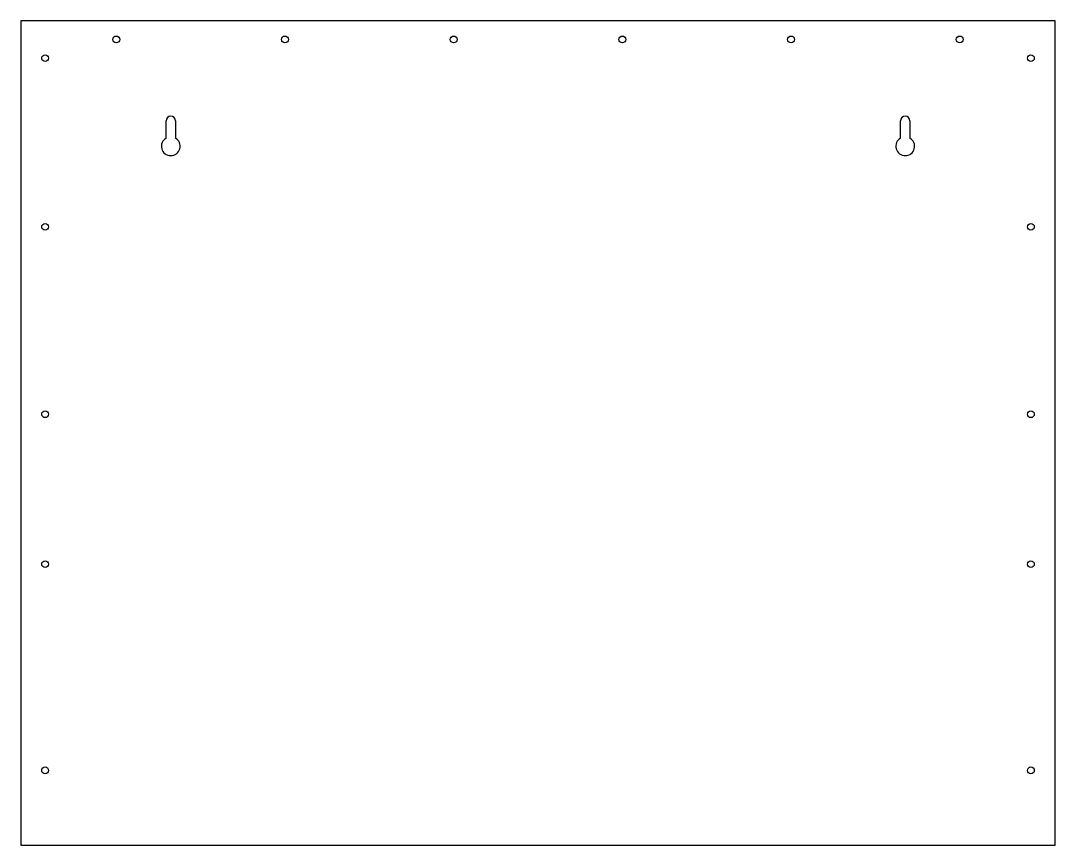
# Model space of a CAD drawing. Header units: millimetres. Extents: x -276 to 276, y 0 to 440.
import ezdxf

# ---------------------------------------------------------------- set-up
doc = ezdxf.new("R2010")
doc.units = ezdxf.units.MM

msp = doc.modelspace()

# ---------------------------------------------------------------- linework, layer by layer
for p, q in [((275.8, 440, 2.5), (-275.8, 440, 2.5)), ((-275.8, 440, 2.5), (-275.8, 0, 2.5)), ((275.8, 0, 2.5), (275.8, 440, 2.5)), ((-198.3, 377.33, 2.5), (-198.3, 386.5, 2.5)), ((-193.3, 386.5, 2.5), (-193.3, 377.33, 2.5)), ((193.3, 377.33, 2.5), (193.3, 386.5, 2.5)), ((198.3, 386.5, 2.5), (198.3, 377.33, 2.5)), ((-275.8, 0, 2.5), (275.8, 0, 2.5))]:
    msp.add_line(p, q)
for centre in [(-224.83, 430, 2.5), (-134.9, 430, 2.5), (-44.97, 430, 2.5), (44.97, 430, 2.5), (134.9, 430, 2.5), (224.83, 430, 2.5), (-262.8, 420, 2.5), (262.8, 420, 2.5), (-262.8, 330, 2.5), (262.8, 330, 2.5), (-262.8, 230, 2.5), (262.8, 230, 2.5), (-262.8, 150, 2.5), (262.8, 150, 2.5), (-262.8, 40, 2.5), (262.8, 40, 2.5)]:
    msp.add_circle(centre, 1.8)
for centre, radius, start, end in [((-195.8, 386.5, 2.5), 2.5, 0, 180), ((195.8, 386.5, 2.5), 2.5, 0, 180), ((-195.8, 373, 2.5), 5, -240, 60), ((195.8, 373, 2.5), 5, -240, 60)]:
    msp.add_arc(centre, radius, start, end)

doc.saveas('drawing.dxf')
